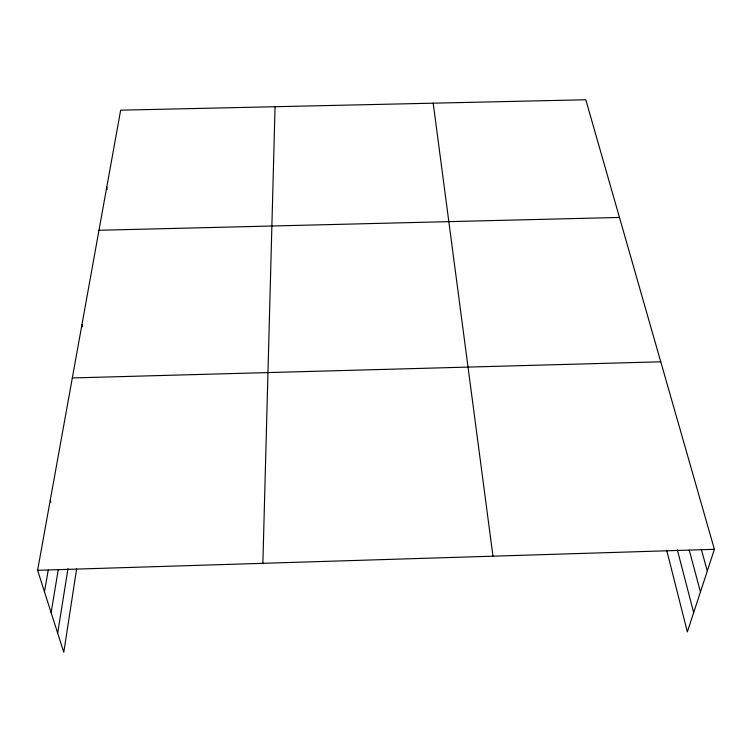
<?xml version="1.0" encoding="UTF-8"?>
<svg xmlns="http://www.w3.org/2000/svg" width="752" height="752" viewBox="0 0 752 752"><rect width="100%" height="100%" fill="white"/><g stroke="black" fill="none" stroke-linecap="round" stroke-linejoin="round"><path stroke-width="1.13" d="M262.871 563.323L275.063 106.718M76.638 568.794L63.788 652.238L37.6 570.307L120.658 110.177L585.799 99.762L714.4 549.317L687.356 631.924L666.695 550.22M57.678 633.109L67.981 568.662M51.117 612.589L58.252 569.725M44.471 591.815L48.25 570.044M37.6 570.307L714.4 549.317M72.324 377.946L660.764 361.806M98.982 230.272L619.46 217.441M50.29 500.024L50.92 502.214M701.428 549.768L707.303 570.984M689.236 550.144L700.45 591.918M677.317 549.768L693.673 612.617M81.949 324.582L82.447 326.81M106.756 187.173L107.179 189.476M433.199 103.184L492.974 556.179"/></g></svg>
